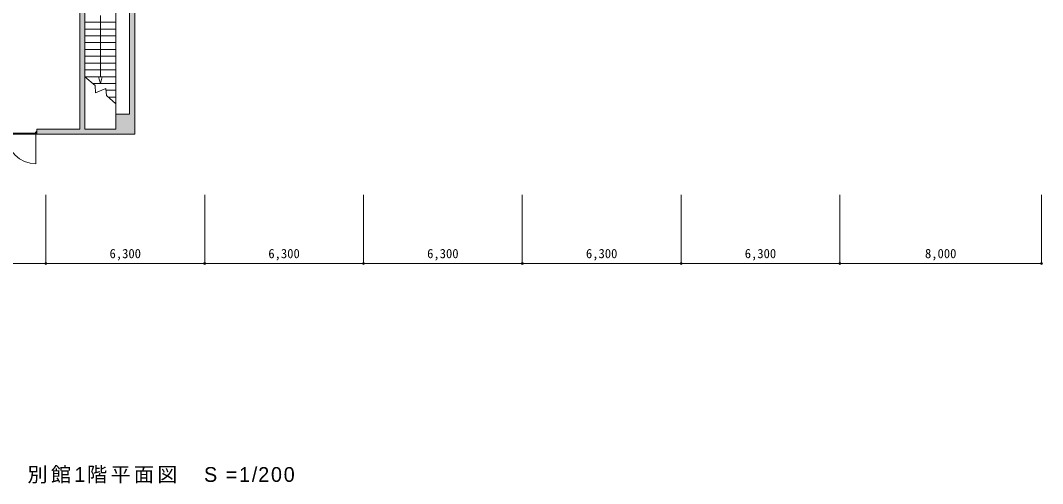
# Model space of a CAD drawing. Units: millimetres at full size, sheet at 1:200. Extents: x -41541 to 42058, y -39868 to 8614.
# Drawn here: x -2726 to 37824, y -39868 to -21506 of the extents above; entities that cross this region are included whole.
import ezdxf
from ezdxf.enums import TextEntityAlignment as Align

# ---------------------------------------------------------------- set-up
doc = ezdxf.new("R2010")
doc.units = ezdxf.units.MM
doc.header["$LTSCALE"] = 200
doc.header["$PDMODE"] = 32
doc.header["$PDSIZE"] = 80
for name, color, linetype, lineweight in [('0-1_躯体', 7, 'Continuous', 9), ('0-2_建具', 7, 'Continuous', 9), ('0-6_寸法', 4, 'Continuous', 5)]:
    doc.layers.add(name, color=color, linetype=linetype, lineweight=lineweight)
doc.layers.add('0-7_図名', color=7, linetype='Continuous')
doc.styles.add('・', font='')
doc.styles.add('ＭＳ ゴシック', font='')
doc.styles.get('・').set_extended_font_data('・')
doc.styles.get('ＭＳ ゴシック').set_extended_font_data('MS Gothic')

msp = doc.modelspace()

# ---------------------------------------------------------------- linework, layer by layer
at = {"layer": '0-1_躯体'}
for p, q in [((-376.1, -23789.2), (-376.1, -10496.2)), ((-166.1, -23433.7), (-166.1, -16436.2)), ((1053.9, -25811.2), (1053.9, -16436.2)), ((1604, -20496.2), (1604, -24179.3)), ((1813.9, -20296.2), (1813.9, -26021.2)), ((1603.9, -25221.2), (1603.9, -21346.2)), ((-376.1, -22226.2), (-376.1, -25811.2)), ((-166.1, -22016.2), (-166.1, -25811.2)), ((1603.9, -25221.2), (1053.9, -25221.2)), ((-2076.1, -26021.2), (-2076.1, -25811.2)), ((-2076.1, -25811.2), (-376.1, -25811.2)), ((-166.1, -25811.2), (1053.9, -25811.2)), ((-2076.1, -26021.2), (1813.9, -26021.2))]:
    msp.add_line(p, q, dxfattribs=at)
at = {"layer": '0-1_躯体', "color": 9}
for points in [[(-166.1, -10286.2), (-376.1, -10286.2), (-166.1, -25811.2), (-376.1, -25811.2)], [(1604, -20496.2), (1604, -25221), (1813.9, -20496.2), (1813.9, -25221)], [(1053.9, -25221.2), (1053.9, -26021), (1813.9, -25221.2), (1813.9, -26021)], [(-2076.1, -25811.2), (-2076.1, -26021), (1053.9, -25811.2), (1053.9, -26021)]]:
    msp.add_solid(points, dxfattribs=at)
at = {"layer": '0-2_建具'}
for p, q in [((1814, -20496.2), (1814, -25101)), ((-166.1, -21576.2), (-166.1, -21306.2)), ((443.9, -21306.2), (443.9, -23736.2)), ((1053.9, -21576.2), (1053.9, -21306.2)), ((-166.1, -21576.2), (1053.9, -21576.2)), ((-166.1, -25811.2), (-166.1, -21576.2)), ((-166.1, -21846.2), (1053.9, -21846.2)), ((1053.9, -25811.2), (1053.9, -21576.2)), ((-166.1, -22116.2), (1053.9, -22116.2)), ((-166.1, -22386.2), (1053.9, -22386.2)), ((-166.1, -22656.2), (1053.9, -22656.2)), ((-166.1, -22926.2), (1053.9, -22926.2)), ((-166.1, -23196.2), (1053.9, -23196.2)), ((-166.1, -23466.2), (1053.9, -23466.2)), ((-166.1, -23736.2), (1053.9, -23736.2)), ((-166.1, -23736.2), (233.5, -24090)), ((371.5, -23736.2), (443.9, -24006.2)), ((516.2, -23736.2), (443.9, -24006.2)), ((1053.9, -24006.2), (138.9, -24006.2)), ((665.6, -24205.3), (682.8, -24487.7)), ((1053.9, -24276.2), (669.9, -24276.2)), ((682.8, -24487.7), (1053.9, -24816.2)), ((1053.9, -24546.2), (748.9, -24546.2)), ((-2076.1, -26021.2), (-2076.1, -25906.2)), ((-166.1, -25811.2), (1053.9, -25811.2)), ((-4451.1, -25976.2), (-2118, -25976.2))]:
    msp.add_line(p, q, dxfattribs=at)
at = {"layer": '0-2_建具', "color": 4, "lineweight": 5}
msp.add_line((-2111.1, -26021.2), (-2111.1, -27191.2), dxfattribs=at)
at = {"layer": '0-2_建具'}
for points in [[(233.5, -24090), (250.7, -24372.3), (665.6, -24205.3)], [(1813.9, -25101), (1813.9, -26021), (-17831.1, -26021), (-17831.1, -25216.2)], [(-2076.1, -26021.2), (-2106.1, -26021.2), (-2106.1, -25971.2), (-2126.1, -25971.2), (-2126.1, -25936.2), (-2106.1, -25936.2), (-2106.1, -25906.2), (-2076.1, -25906.2)], [(-4451.1, -26021.2), (-2111.1, -26021.2), (-2111.1, -25976.2), (-2126.1, -25976.2)]]:
    msp.add_lwpolyline(points, dxfattribs=at)
at = {"layer": '0-2_建具', "color": 4, "lineweight": 5}
msp.add_arc((-2111.1, -26021.2), 1170, 180, 270, dxfattribs=at)
at = {"layer": '0-6_寸法'}
for p, q in [((-1716.1, -31141.2), (-1716.1, -28421.5)), ((4583.9, -31141.2), (4583.9, -28421.5)), ((10883.9, -31141.2), (10883.9, -28421.5)), ((17183.9, -31141.2), (17183.9, -28421.5)), ((23483.9, -31141.2), (23483.9, -28421.5)), ((29783.9, -31141.2), (29783.9, -28421.5)), ((37783.9, -31141.2), (37783.9, -28421.5)), ((-8016.1, -31141.2), (-1716.1, -31141.2)), ((-1716.1, -31141.2), (4583.9, -31141.2)), ((4583.9, -31141.2), (10883.9, -31141.2)), ((10883.9, -31141.2), (17183.9, -31141.2)), ((17183.9, -31141.2), (23483.9, -31141.2)), ((23483.9, -31141.2), (29783.9, -31141.2)), ((29783.9, -31141.2), (37783.9, -31141.2))]:
    msp.add_line(p, q, dxfattribs=at)
for p in [(-1716.1, -31141.2), (4583.9, -31141.2), (10883.9, -31141.2), (17183.9, -31141.2), (23483.9, -31141.2), (29783.9, -31141.2), (37783.9, -31141.2)]:
    msp.add_point(p, dxfattribs=at)

# ---------------------------------------------------------------- texts
at = {"layer": '0-6_寸法', "style": 'ＭＳ ゴシック'}
for s, p in [('6,300', (808.9, -31041.2)), ('6,300', (7108.9, -31041.2)), ('6,300', (13408.9, -31041.2)), ('6,300', (19708.9, -31041.2)), ('6,300', (26008.9, -31041.2)), ('8,000', (33158.9, -31041.2))]:
    msp.add_text(s, height=366.6, dxfattribs=at).set_placement(p, align=Align.BOTTOM_LEFT)
at = {"layer": '0-7_図名', "insert": (-10796.8, -39867.6), "char_height": 586.5, "attachment_point": 7, "style": '・'}
msp.add_mtext('\\T1.16;高松市総合体育館\u3000別館1階平面図\u3000S\\~=1/200', dxfattribs=at)

doc.saveas('drawing.dxf')
